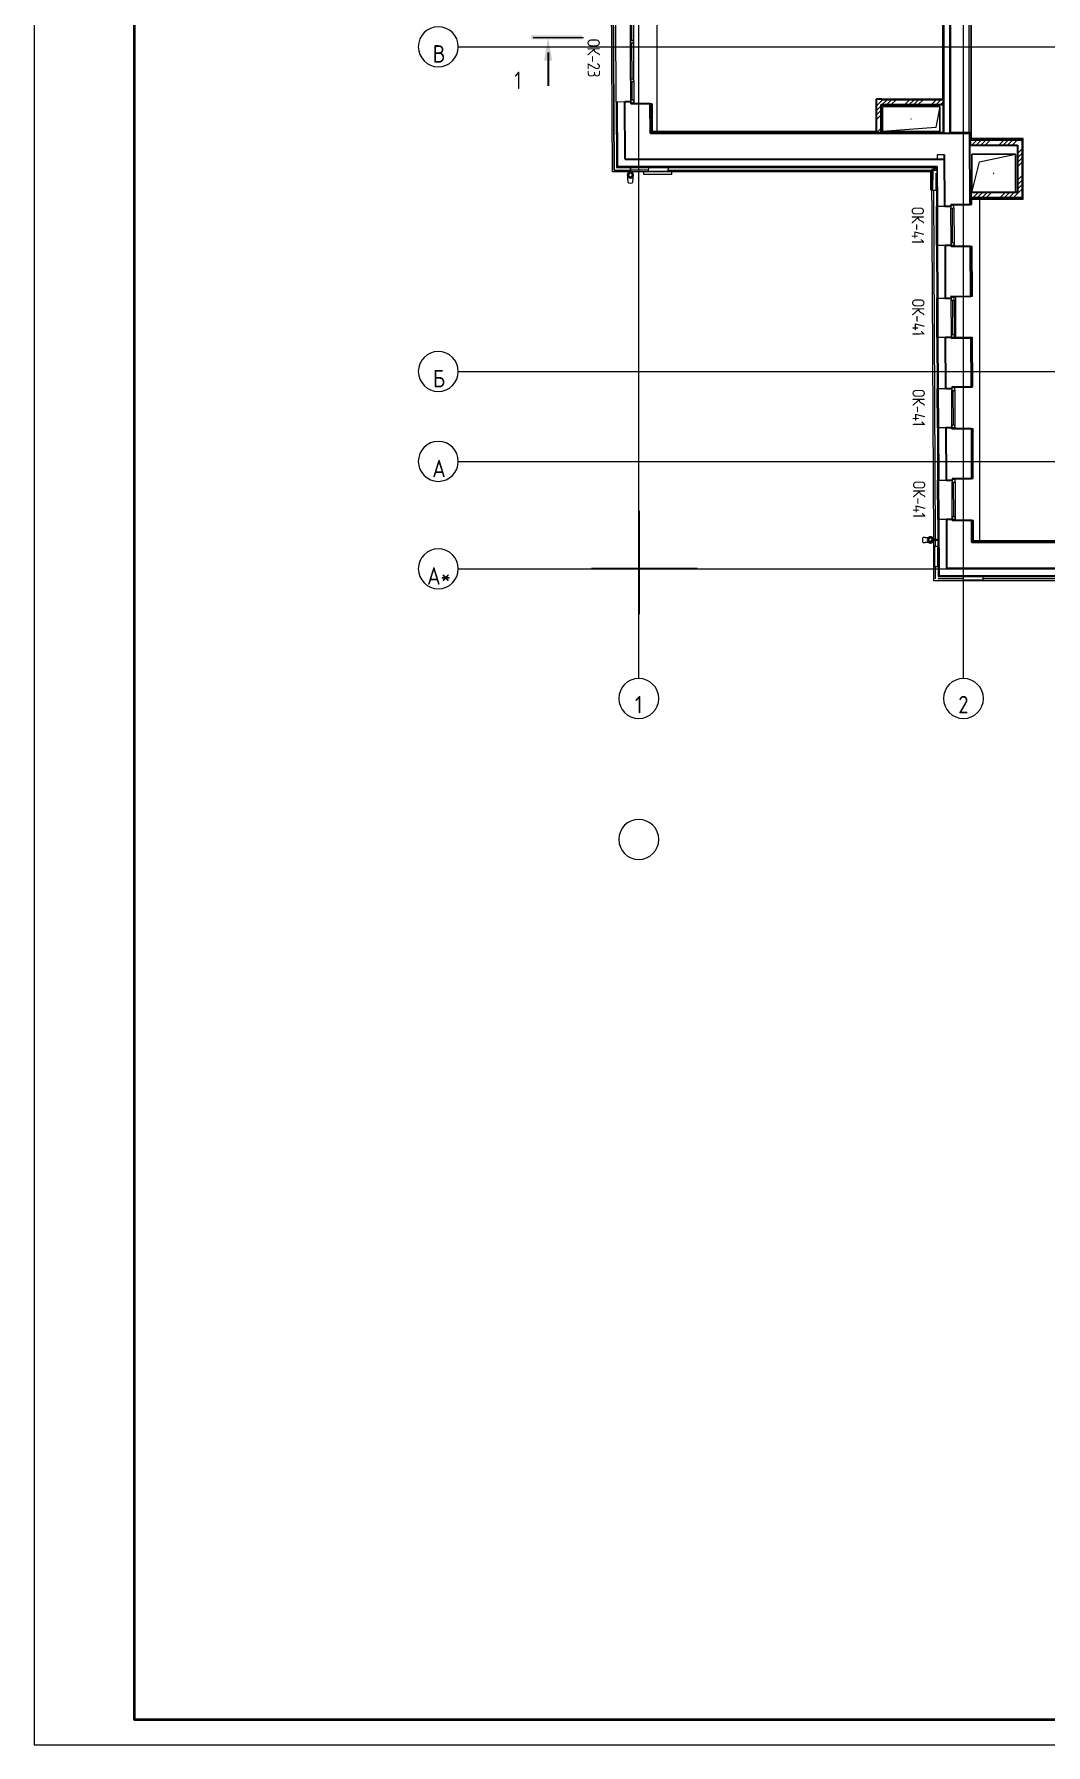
# Model space of a CAD drawing. Header units: millimetres. Extents: x -10178924 to 11692288, y -947381 to 58396.
# Drawn here: x -18603 to 1648, y -396510 to -362268 of the extents above; entities that cross this region are included whole.
import ezdxf

# ---------------------------------------------------------------- set-up
doc = ezdxf.new("R2010")
doc.units = ezdxf.units.MM
doc.linetypes.add('ADSK_Линия сетки', pattern=[25, 20, -2.5, 0, -2.5])
for name, color, linetype, lineweight in [('!К1', 32, 'Continuous', 30), ('_ Окна', 7, 'Continuous', 9), ('_0', 7, 'Continuous', 25), ('Марки окон', 7, 'Continuous', 20), ('Обобщенные модели', 7, 'Continuous', 18), ('Окна', 7, 'Continuous', 9), ('Оси', 253, 'Continuous', 9), ('Перекрытие', 7, 'Continuous', 18), ('Разрезы', 7, 'Continuous', 9), ('Стены внутренние', 7, 'Continuous', 18), ('Стены наружные', 7, 'Continuous', 18), ('Стены несущие', 7, 'Continuous', 30), ('Стены отделка', 7, 'Continuous', 30), ('Стены перегородки', 7, 'Continuous', 30), ('Стены штриховка', 7, 'Continuous', 9), ('ШТРИХОВКА', 252, 'Continuous', 15)]:
    doc.layers.add(name, color=color, linetype=linetype, lineweight=lineweight)
doc.layers.add('PDF _Ramka', color=7, linetype='Continuous')
doc.styles.add('GOST Common', font='GOST_Common.ttf', dxfattribs={"width": 0.9, "height": 350})
doc.styles.add('GOST Common_2', font='GOST_Common.ttf', dxfattribs={"width": 0.9, "height": 250})
doc.styles.add('GOST Common_3', font='GOST_Common.ttf', dxfattribs={"width": 0.8, "height": 350})
pattern_1 = [(45, (-6e-11, -248271.14), (-269.408, 269.408), []), (45, (89.8, -248271.14), (-269.408, 269.408), []), (45, (179.6, -248271.14), (-269.408, 269.408), []), (45, (269.4, -248271.14), (-269.408, 269.408), [])]

# ---------------------------------------------------------------- blocks, each defined once
blk = doc.blocks.new('Водосток - Тип 1 _карниз больше 490мм_-5158525-План 4-го этажа')
at = {"layer": 'Обобщенные модели', "lineweight": 9}
h = blk.add_hatch(dxfattribs=at)
h.set_pattern_fill('FP_6', color=256, style=0, pattern_type=2)
h.set_pattern_definition([(314.728, (-451.3, -498.1), (106.568, 105.561), [])])
h.paths.add_polyline_path([(76, 171), (76, 149), (86, 129), (103, 115), (127, 110), (147, 115), (165, 130), (174, 149), (174, 171), (164, 191), (147, 205), (125, 210), (103, 205), (86, 191), (76, 171)])
at = {"layer": 'Обобщенные модели'}
for p, q in [((75, 306), (75, 264)), ((120, 109), (120, 10)), ((130, 10), (130, 109)), ((175, 264), (175, 306))]:
    blk.add_line(p, q, dxfattribs=at)
at = {"layer": 'Обобщенные модели', "flags": 128}
for points in [[(75, 173), (75, 174), (75, 177), (75, 180), (75, 183), (75, 186), (75, 190), (75, 193), (75, 197), (75, 201), (75, 205), (75, 210), (75, 214), (75, 219), (75, 224), (75, 229), (75, 234), (75, 239), (75, 245), (75, 250), (75, 256), (75, 261), (75, 264)], [(175, 264), (175, 258), (175, 252), (175, 247), (175, 242), (175, 236), (175, 231), (175, 226), (175, 221), (175, 216), (175, 212), (175, 207), (175, 203), (175, 199), (175, 195), (175, 191), (175, 188), (175, 184), (175, 181), (175, 178), (175, 175), (175, 173)]]:
    blk.add_lwpolyline(points, dxfattribs=at)
at = {"layer": 'Обобщенные модели'}
for start, end in [(90, 270), (270, 90)]:
    blk.add_arc((125, 160), 52, start, end, dxfattribs=at)
at = {"layer": 'Обобщенные модели', "lineweight": 40}
for start, end in [(90, 270), (270, 90)]:
    blk.add_arc((125, 160), 50, start, end, dxfattribs=at)
at = {"layer": 'Обобщенные модели'}
for start_param, end_param in [(4.712389, 6.283185), (3.141593, 4.712389)]:
    blk.add_ellipse((125, 306), major_axis=(-50, 0), ratio=0.309017, start_param=start_param, end_param=end_param, dxfattribs=at)
blk = doc.blocks.new('Водосток - Тип 1 _карниз больше 490мм_-5153572-План 4-го этажа')
at = {"layer": 'Обобщенные модели'}
for p, q in [((75, 306), (75, 264)), ((120, 109), (120, 10)), ((130, 10), (130, 109)), ((175, 264), (175, 306))]:
    blk.add_line(p, q, dxfattribs=at)
at = {"layer": 'Обобщенные модели', "flags": 128}
for points in [[(75, 173), (75, 174), (75, 177), (75, 180), (75, 183), (75, 186), (75, 190), (75, 193), (75, 197), (75, 201), (75, 205), (75, 210), (75, 214), (75, 219), (75, 224), (75, 229), (75, 234), (75, 239), (75, 245), (75, 250), (75, 256), (75, 261), (75, 264)], [(175, 264), (175, 258), (175, 252), (175, 247), (175, 242), (175, 236), (175, 231), (175, 226), (175, 221), (175, 216), (175, 212), (175, 207), (175, 203), (175, 199), (175, 195), (175, 191), (175, 188), (175, 184), (175, 181), (175, 178), (175, 175), (175, 173)]]:
    blk.add_lwpolyline(points, dxfattribs=at)
at = {"layer": 'Обобщенные модели'}
for start, end in [(90, 270), (270, 90)]:
    blk.add_arc((125, 160), 52, start, end, dxfattribs=at)
at = {"layer": 'Обобщенные модели', "lineweight": 40}
for start, end in [(90, 270), (270, 90)]:
    blk.add_arc((125, 160), 50, start, end, dxfattribs=at)
at = {"layer": 'Обобщенные модели'}
for start_param, end_param in [(4.712389, 6.283185), (3.141593, 4.712389)]:
    blk.add_ellipse((125, 306), major_axis=(-50, 0), ratio=0.309017, start_param=start_param, end_param=end_param, dxfattribs=at)
blk = doc.blocks.new('окно трехпол с фрамугой - 1675-2200_h___нов_ ок-23-2116733-План 4-го этажа')
at = {"layer": '_ Окна', "lineweight": 18}
for p, q in [((-858, 75), (-858, 135)), ((-858, 135), (-778, 135)), ((-778, 75), (-858, 75)), ((-778, 135), (-778, 75)), ((-418, 75), (-418, 135)), ((-418, 135), (-358, 135)), ((-358, 75), (-418, 75)), ((-358, 135), (-358, 75)), ((357, 75), (357, 135)), ((357, 135), (417, 135)), ((417, 75), (357, 75)), ((417, 135), (417, 75)), ((777, 135), (777, 75)), ((857, 135), (777, 135)), ((777, 75), (857, 75)), ((857, 75), (857, 135))]:
    blk.add_line(p, q, dxfattribs=at)
at = {"layer": '_ Окна'}
for p, q in [((-838, 75), (-838, 135)), ((-778, 105), (-418, 105)), ((-358, 105), (357, 105)), ((417, 105), (777, 105)), ((837, 75), (837, 135))]:
    blk.add_line(p, q, dxfattribs=at)
at = {"layer": 'Окна'}
for p, q in [((-858, 135), (-858, 75)), ((-778, 135), (-858, 135)), ((-858, 75), (-778, 75)), ((-778, 135), (-418, 135)), ((-418, 75), (-778, 75)), ((-358, 135), (-418, 135)), ((-418, 75), (-358, 75)), ((-358, 135), (357, 135)), ((357, 75), (-358, 75)), ((417, 135), (357, 135)), ((357, 75), (417, 75)), ((417, 135), (777, 135)), ((777, 75), (417, 75)), ((857, 135), (777, 135)), ((777, 75), (857, 75)), ((857, 75), (857, 135))]:
    blk.add_line(p, q, dxfattribs=at)
blk = doc.blocks.new('окна_rehau_однопольное_фрамуга_сверху - 800х2240 _нов_ ОК-41-6249988-План 4-го этажа')
at = {"layer": '_ Окна', "lineweight": 18}
for p, q in [((-420, 75), (-420, 135)), ((-420, 135), (-344, 135)), ((-344, 75), (-420, 75)), ((-344, 135), (-344, 75)), ((344, 135), (344, 75)), ((420, 135), (344, 135)), ((344, 75), (420, 75)), ((420, 75), (420, 135))]:
    blk.add_line(p, q, dxfattribs=at)
at = {"layer": '_ Окна'}
for p, q in [((-400, 75), (-400, 135)), ((-344, 105), (344, 105)), ((400, 75), (400, 135))]:
    blk.add_line(p, q, dxfattribs=at)
at = {"layer": 'Окна'}
for p, q in [((-420, 135), (-420, 75)), ((-344, 135), (-420, 135)), ((-420, 75), (-344, 75)), ((-344, 135), (344, 135)), ((344, 75), (-344, 75)), ((420, 135), (344, 135)), ((344, 75), (420, 75)), ((420, 75), (420, 135))]:
    blk.add_line(p, q, dxfattribs=at)
blk = doc.blocks.new('GM_Отверстие прямоугольное _в плите_ - Отверстие-6226133-План 4-го этажа')
at = {"layer": 'Обобщенные модели'}
for p, q in [((-575, -250), (-575, 250)), ((-575, 250), (575, 250)), ((575, 250), (-575, 250)), ((-575, 250), (-575, -250)), ((-575, -250), (-492, 167)), ((-492, 167), (575, 250)), ((575, 250), (575, -250)), ((575, -250), (575, 250)), ((575, -250), (-575, -250)), ((-575, -250), (575, -250))]:
    blk.add_line(p, q, dxfattribs=at)
for start, end in [(360, 180), (180, 360), (60, 165), (300, 360), (195, 270)]:
    blk.add_arc((0, 0), 2.5, start, end, dxfattribs=at)
blk = doc.blocks.new('GM_Отверстие прямоугольное _в плите_ - Отверстие-7235603-План 4-го этажа')
at = {"layer": 'Обобщенные модели'}
for p, q in [((-435, -385), (-435, 385)), ((-435, 385), (435, 385)), ((435, 385), (-435, 385)), ((-435, 385), (-435, -385)), ((-281, 231), (435, 385)), ((435, 385), (435, -385)), ((435, -385), (435, 385)), ((-435, -385), (-281, 231))]:
    blk.add_line(p, q, dxfattribs=at)
for start, end in [(360, 180), (180, 360), (60, 165), (300, 360), (195, 270)]:
    blk.add_arc((0, 0), 2.5, start, end, dxfattribs=at)
blk = doc.blocks.new('Ось сетки - Круг_Ø8 мм-8258-План 4-го этажа')
at = {"layer": 'Оси', "lineweight": 20}
for start, end in [(360, 180), (180, 360)]:
    blk.add_arc((0, 0), 4, start, end, dxfattribs=at)
blk = doc.blocks.new('Разрез - Номер вида спереди_3_5 мм-16061-План 4-го этажа')
at = {"layer": 'Разрезы'}
for points in [[(9.8, 0.4), (9.8, -0.39), (-0.33, -0.39), (-0.33, 0.4)], [(2.18, -4.67), (3, 0), (3.82, -4.67)]]:
    blk.add_hatch(color=256, dxfattribs=at).paths.add_polyline_path(points)
at = {"layer": 'Разрезы', "lineweight": 30}
blk.add_line((3, -3), (3, -9.66), dxfattribs=at)
blk = doc.blocks.new('Ось сетки - Круг_Ø8 мм-8258-План подвала')
at = {"layer": 'Оси', "lineweight": 20}
for start, end in [(360, 180), (180, 360)]:
    blk.add_arc((0, 0), 4, start, end, dxfattribs=at)
blk = doc.blocks.new('оси')
at = {"layer": 'Оси', "linetype": 'ADSK_Линия сетки'}
for p, q in [((0, -2196), (0, 46265)), ((6500, -2196), (6500, 46378)), ((-3614, 10450), (62615, 10450)), ((-3614, 3950), (62615, 3950)), ((-3614, 2150), (62505, 2150)), ((-3614, 0), (62505, 0))]:
    blk.add_line(p, q, dxfattribs=at)
at = {"layer": 'Оси', "lineweight": 20, "xscale": 99.99999999999993, "yscale": 99.99999999999993, "zscale": 99.99999999999993, "rotation": 270}
for p in [(-4014, 10450), (-4014, 3950), (-4014, 2150), (-4014, 0)]:
    blk.add_blockref('Ось сетки - Круг_Ø8 мм-8258-План подвала', p, dxfattribs=at)
at = {"layer": 'Оси', "lineweight": 20, "xscale": 99.99999999999993, "yscale": 99.99999999999993, "zscale": 99.99999999999993}
for p in [(0, -2596), (6500, -2596)]:
    blk.add_blockref('Ось сетки - Круг_Ø8 мм-8258-План подвала', p, dxfattribs=at)
at = {"layer": 'Оси', "char_height": 350, "attachment_point": 5, "line_spacing_factor": 1.022766, "style": 'GOST Common'}
for s, insert, width in [('\\pxqc,t0.25714,0.51429,0.77143,1.02857,1.28571,1.54286,1.8,2.05714,2.31429,2.57143,2.82857,3.08571,3.34286,3.6,3.85714,4.11429,4.37143,4.62857,4.88571,5.14286,5.4,5.65714,5.91429,6.17143,6.42857,6.68571,6.94286,7.2,7.45714,7.71429,7.97143,8.22857;{В}', (-3999, 10307), 261.9), ('\\pxqc,t0.25714,0.51429,0.77143,1.02857,1.28571,1.54286,1.8,2.05714,2.31429,2.57143,2.82857,3.08571,3.34286,3.6,3.85714,4.11429,4.37143,4.62857,4.88571,5.14286,5.4,5.65714,5.91429,6.17143,6.42857,6.68571,6.94286,7.2,7.45714,7.71429,7.97143,8.22857;{Б}', (-3999, 3807), 261.9), ('\\pxqc,t0.25714,0.51429,0.77143,1.02857,1.28571,1.54286,1.8,2.05714,2.31429,2.57143,2.82857,3.08571,3.34286,3.6,3.85714,4.11429,4.37143,4.62857,4.88571,5.14286,5.4,5.65714,5.91429,6.17143,6.42857,6.68571,6.94286,7.2,7.45714,7.71429,7.97143,8.22857;{А}', (-3999, 2007), 291.6), ('\\pxqc,t0.25714,0.51429,0.77143,1.02857,1.28571,1.54286,1.8,2.05714,2.31429,2.57143,2.82857,3.08571,3.34286,3.6,3.85714,4.11429,4.37143,4.62857,4.88571,5.14286,5.4,5.65714,5.91429,6.17143,6.42857,6.68571,6.94286,7.2,7.45714,7.71429,7.97143,8.22857;{А*}', (-4000, -143), 512.1), ('\\pxqc,t0.25714,0.51429,0.77143,1.02857,1.28571,1.54286,1.8,2.05714,2.31429,2.57143,2.82857,3.08571,3.34286,3.6,3.85714,4.11429,4.37143,4.62857,4.88571,5.14286,5.4,5.65714,5.91429,6.17143,6.42857,6.68571,6.94286,7.2,7.45714,7.71429,7.97143,8.22857;{1}', (-1, -2719), 161.1), ('\\pxqc,t0.25714,0.51429,0.77143,1.02857,1.28571,1.54286,1.8,2.05714,2.31429,2.57143,2.82857,3.08571,3.34286,3.6,3.85714,4.11429,4.37143,4.62857,4.88571,5.14286,5.4,5.65714,5.91429,6.17143,6.42857,6.68571,6.94286,7.2,7.45714,7.71429,7.97143,8.22857;{2}', (6499, -2719), 232.2)]:
    blk.add_mtext(s, dxfattribs=dict(at, insert=insert, width=width))
blk = doc.blocks.new('4 этаж')
at = {"layer": 'Стены внутренние'}
blk.add_hatch(color=256, dxfattribs=at).paths.add_polyline_path([(150, -239544), (150, -236007), (110, -236007), (110, -239544), (136, -239544)])
at = {"layer": 'Стены внутренние', "lineweight": 9}
h = blk.add_hatch(dxfattribs=at)
h.set_pattern_fill('FP_4', color=256, style=0, pattern_type=2)
h.set_pattern_definition([(0, (-6e-11, -248271.14), (406.4, 101.6), [33.528, -271.272, 33.528, -271.272, -1625.6]), (0, (-6e-11, -248271.14), (406.4, 101.6), [-609.6, 33.528, -576.072, 33.528, -271.272, -711.2]), (0, (-6e-11, -248271.14), (406.4, 101.6), [-1524, 33.528, -169.672, 33.528, -474.472]), (120, (152.4, -248220.34), (-291.1882, 301.1527), [33.528, -271.272, 33.528, -271.272, -1625.6]), (120, (152.4, -248220.34), (-291.1882, 301.1527), [-609.6, 33.528, -576.072, 33.528, -271.272, -711.2]), (120, (152.4, -248220.34), (-291.1882, 301.1527), [-1524, 33.528, -169.672, 33.528, -474.472]), (240, (203.2, -248017.14), (-115.2118, -402.7527), [33.528, -271.272, 33.528, -271.272, -1625.6]), (240, (203.2, -248017.14), (-115.2118, -402.7527), [-609.6, 33.528, -576.072, 33.528, -271.272, -711.2]), (240, (203.2, -248017.14), (-115.2118, -402.7527), [-1524, 33.528, -169.672, 33.528, -474.472])])
h.paths.add_polyline_path([(1192, -240878), (1195, -240878), (1195, -239676), (1180, -239676), (1180, -240878)])
at = {"layer": 'Стены штриховка', "lineweight": 9}
h = blk.add_hatch(dxfattribs=at)
h.set_pattern_fill('ANSI34', color=256, scale=20)
h.set_pattern_definition(pattern_1)
h.paths.add_polyline_path([(-1750, -239533), (-1650, -239533), (-1650, -238877), (-1744, -238877), (-1744, -238889), (-1750, -238889), (-1750, -238983)])
h = blk.add_hatch(dxfattribs=at)
h.set_pattern_fill('ANSI34', color=256, scale=20)
h.set_pattern_definition(pattern_1)
h.paths.add_polyline_path([(-400, -238983), (-400, -238883), (-1650, -238889), (-1650, -238983), (-505, -238983)])
h = blk.add_hatch(dxfattribs=at)
h.set_pattern_fill('ANSI34', color=256, scale=20)
h.set_pattern_definition(pattern_1)
h.paths.add_polyline_path([(1080, -239796), (1080, -239696), (132, -239696), (132, -239796), (1040, -239796)])
h = blk.add_hatch(dxfattribs=at)
h.set_pattern_fill('ANSI34', color=256, scale=20)
h.set_pattern_definition(pattern_1)
h.paths.add_polyline_path([(1180, -240746), (1180, -239696), (1080, -239696), (1080, -240746)])
h = blk.add_hatch(dxfattribs=at)
h.set_pattern_fill('ANSI34', color=256, scale=20)
h.set_pattern_definition(pattern_1)
h.paths.add_polyline_path([(523, -240846), (1180, -240846), (1180, -240746), (136, -240746), (137, -240750), (156, -240810), (157, -240846), (331, -240846)])
at = {"layer": 'Перекрытие'}
for p, q in [((-6132, -239521), (-6132, -231630)), ((0, -239544), (0, -236007)), ((-6600, -238969), (-6500, -238969)), ((-6238, -238969), (-6233, -238969)), ((-6233, -238969), (-6233, -239521)), ((-250, -239535), (0, -239535)), ((331, -240866), (331, -240846)), ((331, -247718), (331, -240878)), ((-189, -241819), (149, -241819)), ((149, -241819), (149, -241821)), ((-159, -242822), (-159, -243639)), ((-159, -243639), (171, -243639)), ((171, -243639), (171, -243661)), ((171, -244649), (-175, -244649)), ((171, -244631), (171, -244649)), ((171, -246476), (-167, -246476)), ((171, -246466), (171, -246476))]:
    blk.add_line(p, q, dxfattribs=at)
at = {"layer": 'Разрезы', "lineweight": 20}
blk.add_line((-8615, -237640), (-7607, -237640), dxfattribs=at)
at = {"layer": 'Стены внутренние'}
blk.add_line((170, -243639), (170, -243661), dxfattribs=at)
at = {"layer": 'Стены наружные'}
for p, q in [((-7028, -240328), (-7091, -227943)), ((-6993, -240293), (-7057, -227848)), ((-7057, -227848), (-6993, -240293)), ((-6950, -238932), (-6958, -237297)), ((-6672, -240328), (-7028, -240328)), ((-6993, -240293), (-6671, -240293)), ((-6309, -240293), (-6662, -240293)), ((-616, -240328), (-6662, -240328)), ((-6400, -240385), (-6400, -240328)), ((-5909, -240293), (-546, -240293)), ((-5839, -240385), (-5839, -240328)), ((-650, -240693), (-650, -240328)), ((-596, -247693), (-631, -240283)), ((-596, -240283), (-631, -240283)), ((-546, -240263), (-596, -240263)), ((-596, -240263), (-596, -240297)), ((-566, -240293), (-566, -240298)), ((-546, -240243), (-546, -240293)), ((-5839, -240385), (-6400, -240385)), ((-650, -240693), (-629, -240693)), ((-561, -247693), (-594, -240697)), ((-539, -241804), (-543, -241019)), ((-523, -241019), (-519, -241804)), ((-518, -241804), (-522, -241019)), ((-530, -243644), (-534, -242859)), ((-514, -242859), (-510, -243644)), ((-510, -243644), (-513, -242859)), ((-521, -245454), (-525, -244669)), ((-505, -244669), (-501, -245454)), ((-501, -245454), (-505, -244669)), ((-513, -247289), (-517, -246504)), ((-497, -246504), (-493, -247289)), ((-492, -247289), (-496, -246504)), ((-592, -248515), (-596, -247702)), ((-596, -248226), (-596, -247826)), ((-560, -247830), (-561, -247702)), ((-596, -248226), (-593, -248226)), ((-557, -248480), (-558, -248230)), ((7933, -248515), (-592, -248515)), ((-3, -248480), (-507, -248480)), ((7075, -248480), (397, -248480))]:
    blk.add_line(p, q, dxfattribs=at)
at = {"layer": 'Стены несущие'}
for p, q in [((-6660, -238930), (-6780, -238931)), ((-6774, -240073), (-6780, -238931)), ((-6270, -238968), (-6600, -238970)), ((-6267, -239563), (-6270, -238968)), ((-1750, -238889), (-1750, -239551)), ((-1744, -238889), (-1750, -238889)), ((-1650, -238877), (-1744, -238877)), ((-1650, -238877), (-1650, -238889)), ((-400, -238883), (-1650, -238883)), ((-1650, -238983), (-400, -238983)), ((-1650, -239551), (-1650, -238983)), ((-400, -238983), (-400, -238883)), ((-6269, -239036), (-6267, -239549)), ((130, -239563), (-6267, -239563)), ((-1750, -239551), (-1650, -239551)), ((137, -240981), (130, -239563)), ((1180, -239696), (132, -239696)), ((132, -239696), (132, -239796)), ((1180, -240846), (1180, -239696)), ((-377, -240073), (-377, -239988)), ((-377, -239988), (-377, -239988)), ((-372, -241017), (-377, -239988)), ((132, -239796), (1080, -239796)), ((1080, -239796), (1080, -240746)), ((-6774, -240073), (-377, -240073)), ((-373, -241017), (-373, -241018)), ((-372, -241017), (-373, -241017)), ((-373, -241018), (-253, -241018)), ((-253, -240982), (-253, -240983)), ((-193, -240983), (137, -240981)), ((1080, -240746), (135, -240746)), ((135, -240746), (135, -240846)), ((135, -240846), (1180, -240846)), ((-249, -241803), (-368, -241803)), ((-368, -241803), (-363, -242848)), ((141, -241821), (-189, -241823)), ((146, -242821), (141, -241821)), ((-364, -242848), (-364, -242858)), ((-363, -242848), (-364, -242848)), ((-364, -242858), (-244, -242858)), ((-244, -242823), (-244, -242813)), ((-184, -242822), (146, -242821)), ((-240, -243643), (-360, -243643)), ((-355, -244668), (-360, -243643)), ((150, -243661), (-180, -243662)), ((150, -243661), (155, -244631)), ((-355, -244668), (-235, -244668)), ((-175, -244632), (155, -244631)), ((-231, -245453), (-351, -245453)), ((-351, -245453), (-346, -246503)), ((159, -245471), (-171, -245472)), ((159, -245471), (163, -246466)), ((-346, -246503), (-227, -246503)), ((-167, -246467), (163, -246466)), ((-223, -247288), (-342, -247288)), ((-342, -247288), (-340, -247750)), ((167, -247306), (-163, -247307)), ((169, -247750), (167, -247306)), ((-340, -247750), (-341, -247750)), ((-341, -247750), (-338, -248260)), ((7088, -247750), (169, -247750)), ((-338, -248260), (7678, -248260))]:
    blk.add_line(p, q, dxfattribs=at)
at = {"layer": 'Стены отделка', "lineweight": 9}
for p, q in [((-422, -233776), (-422, -238877)), ((-250, -239563), (-250, -236007)), ((110, -236007), (110, -239544)), ((150, -236007), (150, -239676)), ((162, -239664), (162, -235984)), ((-410, -238646), (-410, -237106)), ((-6780, -238931), (-6950, -238932)), ((-6950, -238932), (-6943, -240243)), ((-6930, -238932), (-6930, -238999)), ((-6270, -238968), (-6269, -239036)), ((-6238, -238968), (-6270, -238968)), ((-6250, -238968), (-6249, -239036)), ((-6235, -239533), (-6238, -238968)), ((-1756, -238879), (-1756, -239521)), ((-1744, -238877), (-1754, -238877)), ((-1744, -239533), (-1744, -238889)), ((-422, -238877), (-1650, -238877)), ((-1650, -238889), (-410, -238889)), ((-410, -238879), (-410, -239563)), ((-6267, -239533), (-6267, -239563)), ((-6267, -239533), (-410, -239533)), ((-6267, -239549), (-6247, -239549)), ((-6267, -239563), (-410, -239563)), ((-1756, -239521), (-6247, -239521)), ((-6247, -239549), (-6247, -239533)), ((-410, -239563), (-390, -239563)), ((-270, -239563), (-250, -239563)), ((150, -239544), (-250, -239543)), ((-250, -239543), (-250, -239563)), ((-250, -239563), (130, -239564)), ((110, -239544), (150, -239544)), ((131, -239676), (151, -239676)), ((151, -239676), (150, -239544)), ((150, -239676), (1180, -239676)), ((1197, -239664), (162, -239664)), ((1180, -239676), (1180, -240866)), ((1197, -240878), (1197, -239664)), ((-377, -239988), (-527, -239989)), ((-527, -239989), (-527, -240073)), ((-6943, -240243), (-546, -240243)), ((-6924, -240073), (-6923, -240223)), ((-6923, -240223), (-6923, -240223)), ((-546, -240223), (-6923, -240223)), ((-6923, -240223), (-526, -240223)), ((-527, -240073), (-6774, -240073)), ((-6774, -240073), (-6774, -240073)), ((-6308, -240240), (-6309, -240310)), ((-6309, -240310), (-5909, -240313)), ((-5908, -240243), (-6308, -240240)), ((-5909, -240313), (-5908, -240243)), ((-615, -240297), (-618, -240697)), ((-546, -240298), (-615, -240297)), ((-548, -240698), (-546, -240353)), ((-526, -240223), (-546, -240223)), ((-546, -240243), (-546, -240298)), ((-546, -240353), (-543, -241019)), ((-523, -241019), (-526, -240223)), ((-526, -240223), (-522, -241019)), ((-618, -240697), (-548, -240698)), ((156, -240686), (136, -240686)), ((156, -240686), (157, -240981)), ((-543, -241019), (-523, -241019)), ((-522, -241019), (-373, -241018)), ((-372, -241018), (-372, -241017)), ((1180, -240866), (137, -240866)), ((137, -240878), (1197, -240878)), ((137, -240981), (169, -240981)), ((169, -240981), (169, -240846)), ((-519, -241804), (-539, -241804)), ((-539, -241804), (-534, -242859)), ((-514, -242859), (-519, -241804)), ((-368, -241803), (-518, -241804)), ((-518, -241804), (-513, -242859)), ((173, -241821), (141, -241821)), ((166, -242821), (161, -241821)), ((178, -242821), (173, -241821)), ((-534, -242859), (-514, -242859)), ((-513, -242859), (-364, -242858)), ((-363, -242858), (-363, -242848)), ((146, -242821), (146, -242821)), ((146, -242821), (178, -242821)), ((-510, -243644), (-530, -243644)), ((-530, -243644), (-525, -244669)), ((-360, -243643), (-510, -243644)), ((-505, -244669), (-510, -243644)), ((-510, -243644), (-505, -244669)), ((182, -243661), (150, -243661)), ((175, -244631), (170, -243661)), ((187, -244631), (182, -243661)), ((-525, -244669), (-505, -244669)), ((-505, -244669), (-355, -244668)), ((155, -244631), (187, -244631)), ((-501, -245454), (-521, -245454)), ((-521, -245454), (-517, -246504)), ((-351, -245453), (-501, -245454)), ((-497, -246504), (-501, -245454)), ((-501, -245454), (-496, -246504)), ((191, -245471), (159, -245471)), ((183, -246466), (179, -245471)), ((195, -246466), (191, -245471)), ((-517, -246504), (-497, -246504)), ((-496, -246504), (-346, -246503)), ((163, -246466), (195, -246466)), ((-493, -247289), (-513, -247289)), ((-513, -247289), (-507, -248430)), ((-487, -248410), (-493, -247289)), ((-342, -247288), (-492, -247289)), ((-492, -247289), (-487, -248410)), ((199, -247306), (167, -247306)), ((187, -247306), (189, -247750)), ((201, -247730), (199, -247306)), ((-580, -247830), (-583, -248230)), ((-510, -247831), (-580, -247830)), ((-513, -248231), (-510, -247831)), ((-338, -248260), (-340, -247750)), ((169, -247750), (189, -247750)), ((4927, -247718), (189, -247718)), ((189, -247730), (189, -247750)), ((201, -247730), (4939, -247730)), ((-583, -248230), (-513, -248231)), ((-507, -248430), (7848, -248430)), ((-487, -248410), (7828, -248410)), ((397, -248430), (-3, -248430)), ((-3, -248430), (-3, -248500)), ((-3, -248500), (397, -248500)), ((397, -248500), (397, -248430))]:
    blk.add_line(p, q, dxfattribs=at)
at = {"layer": 'Стены перегородки', "lineweight": 18}
for p, q in [((-390, -235987), (-390, -239563)), ((-270, -239563), (-270, -235987)), ((-390, -239563), (-270, -239563))]:
    blk.add_line(p, q, dxfattribs=at)
at = {"layer": 'Стены штриховка'}
for p, q in [((-420, -233776), (-420, -238879)), ((160, -239666), (160, -235984)), ((-410, -238646), (-410, -238879)), ((-6930, -238999), (-6930, -238999)), ((-6930, -238999), (-6924, -240073)), ((-6237, -239533), (-6240, -238968)), ((-1754, -238877), (-1756, -238877)), ((-1756, -238877), (-1756, -238879)), ((-1756, -238879), (-1744, -238879)), ((-1754, -238877), (-1754, -239523)), ((-420, -238879), (-1650, -238879)), ((-6249, -239036), (-6247, -239533)), ((-1754, -239523), (-6247, -239523)), ((1195, -239666), (160, -239666)), ((1195, -239676), (1180, -239676)), ((1195, -240878), (1195, -239664)), ((137, -240876), (1180, -240876)), ((167, -240981), (167, -240846)), ((1180, -240878), (1180, -240866)), ((176, -242821), (171, -241821)), ((185, -244631), (180, -243661)), ((193, -246466), (189, -245471)), ((199, -247730), (197, -247306)), ((4939, -247720), (189, -247720)), ((189, -247730), (201, -247730))]:
    blk.add_line(p, q, dxfattribs=at)
at = {"color": 253}
blk.add_blockref('оси', (-6500, -248276), dxfattribs=at)
at = {"layer": 'Обобщенные модели'}
for name, p, rotation in [('GM_Отверстие прямоугольное _в плите_ - Отверстие-6226133-План 4-го этажа', (-1047, -239273), 180), ('Водосток - Тип 1 _карниз больше 490мм_-5153572-План 4-го этажа', (-6542, -240233), 180), ('Водосток - Тип 1 _карниз больше 490мм_-5158525-План 4-го этажа', (-500, -247822), 90.27247415019644)]:
    blk.add_blockref(name, p, dxfattribs=dict(at, rotation=rotation))
blk.add_blockref('GM_Отверстие прямоугольное _в плите_ - Отверстие-7235603-План 4-го этажа', (605, -240361), dxfattribs=at)
at = {"layer": 'Окна'}
for name, p, rotation in [('окно трехпол с фрамугой - 1675-2200_h___нов_ ок-23-2116733-План 4-го этажа', (-6529, -238112), 90.29404624676285), ('окна_rehau_однопольное_фрамуга_сверху - 800х2240 _нов_ ОК-41-6249988-План 4-го этажа', (-116, -241402), 90.27247415019679), ('окна_rehau_однопольное_фрамуга_сверху - 800х2240 _нов_ ОК-41-6249988-План 4-го этажа', (-107, -243242), 90.27247415019679), ('окна_rehau_однопольное_фрамуга_сверху - 800х2240 _нов_ ОК-41-6249988-План 4-го этажа', (-98, -245052), 90.27247415019679), ('окна_rehau_однопольное_фрамуга_сверху - 800х2240 _нов_ ОК-41-6249988-План 4-го этажа', (-90, -246887), 90.27247415019679)]:
    blk.add_blockref(name, p, dxfattribs=dict(at, rotation=rotation))
at = {"layer": 'Оси', "lineweight": 20, "xscale": 99.99999999999993, "yscale": 99.99999999999993, "zscale": 99.99999999999993}
blk.add_blockref('Ось сетки - Круг_Ø8 мм-8258-План 4-го этажа', (-6500, -253694), dxfattribs=at)
at = {"layer": 'Разрезы', "lineweight": 50, "xscale": 99.99999999999993, "yscale": 99.99999999999993, "zscale": 99.99999999999993}
blk.add_blockref('Разрез - Номер вида спереди_3_5 мм-16061-План 4-го этажа', (-8615, -237640), dxfattribs=at)
at = {"layer": 'Марки окон', "lineweight": 9, "char_height": 250, "attachment_point": 5, "line_spacing_factor": 1.022766, "style": 'GOST Common_2'}
for s, insert, width, rotation in [('\\pxqc,t1.8,3.6,5.4,7.2,9,10.8,12.6,14.4,16.2,18,19.8,21.6,23.4,25.2,27,28.8,30.6,32.4,34.2,36,37.8,39.6,41.4,43.2,45,46.8,48.6,50.4,52.2,54,55.8,57.6;{ОК-23}', (-7402, -238053), 845.1, 270.294), ('\\pxqc,t1.8,3.6,5.4,7.2,9,10.8,12.6,14.4,16.2,18,19.8,21.6,23.4,25.2,27,28.8,30.6,32.4,34.2,36,37.8,39.6,41.4,43.2,45,46.8,48.6,50.4,52.2,54,55.8,57.6;{ОК-41}', (-913, -241403), 815.4, 270.2725), ('\\pxqc,t1.8,3.6,5.4,7.2,9,10.8,12.6,14.4,16.2,18,19.8,21.6,23.4,25.2,27,28.8,30.6,32.4,34.2,36,37.8,39.6,41.4,43.2,45,46.8,48.6,50.4,52.2,54,55.8,57.6;{ОК-41}', (-904, -243243), 815.4, 270.2725), ('\\pxqc,t1.8,3.6,5.4,7.2,9,10.8,12.6,14.4,16.2,18,19.8,21.6,23.4,25.2,27,28.8,30.6,32.4,34.2,36,37.8,39.6,41.4,43.2,45,46.8,48.6,50.4,52.2,54,55.8,57.6;{ОК-41}', (-896, -245053), 815.4, 270.2725), ('\\pxqc,t1.8,3.6,5.4,7.2,9,10.8,12.6,14.4,16.2,18,19.8,21.6,23.4,25.2,27,28.8,30.6,32.4,34.2,36,37.8,39.6,41.4,43.2,45,46.8,48.6,50.4,52.2,54,55.8,57.6;{ОК-41}', (-887, -246888), 815.4, 270.2725)]:
    blk.add_mtext(s, dxfattribs=dict(at, insert=insert, width=width, rotation=rotation))
at = {"layer": 'Разрезы', "insert": (-8920, -238498), "char_height": 350, "width": 143.2, "attachment_point": 5, "line_spacing_factor": 1.022766, "style": 'GOST Common_3'}
blk.add_mtext('\\pxqc,t2.90286,5.80571,8.70857,11.61143,14.51429,17.41714,20.32,23.22286,26.12571,29.02857,31.93143,34.83429,37.73714,40.64,43.54286,46.44571,49.34857,52.25143,55.15429,58.05714,60.96,63.86286,66.76571,69.66857,72.57143,75.47429,78.37714,81.28,84.18286,87.08571,89.98857,92.89143;{1}', dxfattribs=at)
blk = doc.blocks.new('Рамка')
at = {"layer": 'PDF _Ramka', "lineweight": 20}
blk.add_lwpolyline([(100287, -596749), (100287, -512657), (-18603, -512657), (-18603, -596749)], close=True, dxfattribs=at)
at = {"layer": 'PDF _Ramka', "lineweight": 40}
blk.add_lwpolyline([(99787, -513153), (-16604, -513153), (-16604, -596246), (99787, -596246)], close=True, dxfattribs=at)

msp = doc.modelspace()

# ---------------------------------------------------------------- linework, layer by layer
at = {"layer": '!К1', "color": 6}
for points in [[(-6500.4, -371811.2), (-6500.4, -373878.6)], [(-5330.3, -372969.4), (-7448.4, -372969.4)]]:
    msp.add_lwpolyline(points, dxfattribs=at)

# ---------------------------------------------------------------- block references
at = {"layer": '_0'}
msp.add_blockref('Рамка', (0, 200238.6), dxfattribs=at)
at = {"layer": 'ШТРИХОВКА'}
msp.add_blockref('4 этаж', (0, -124693.3), dxfattribs=at)

doc.saveas('drawing.dxf')
